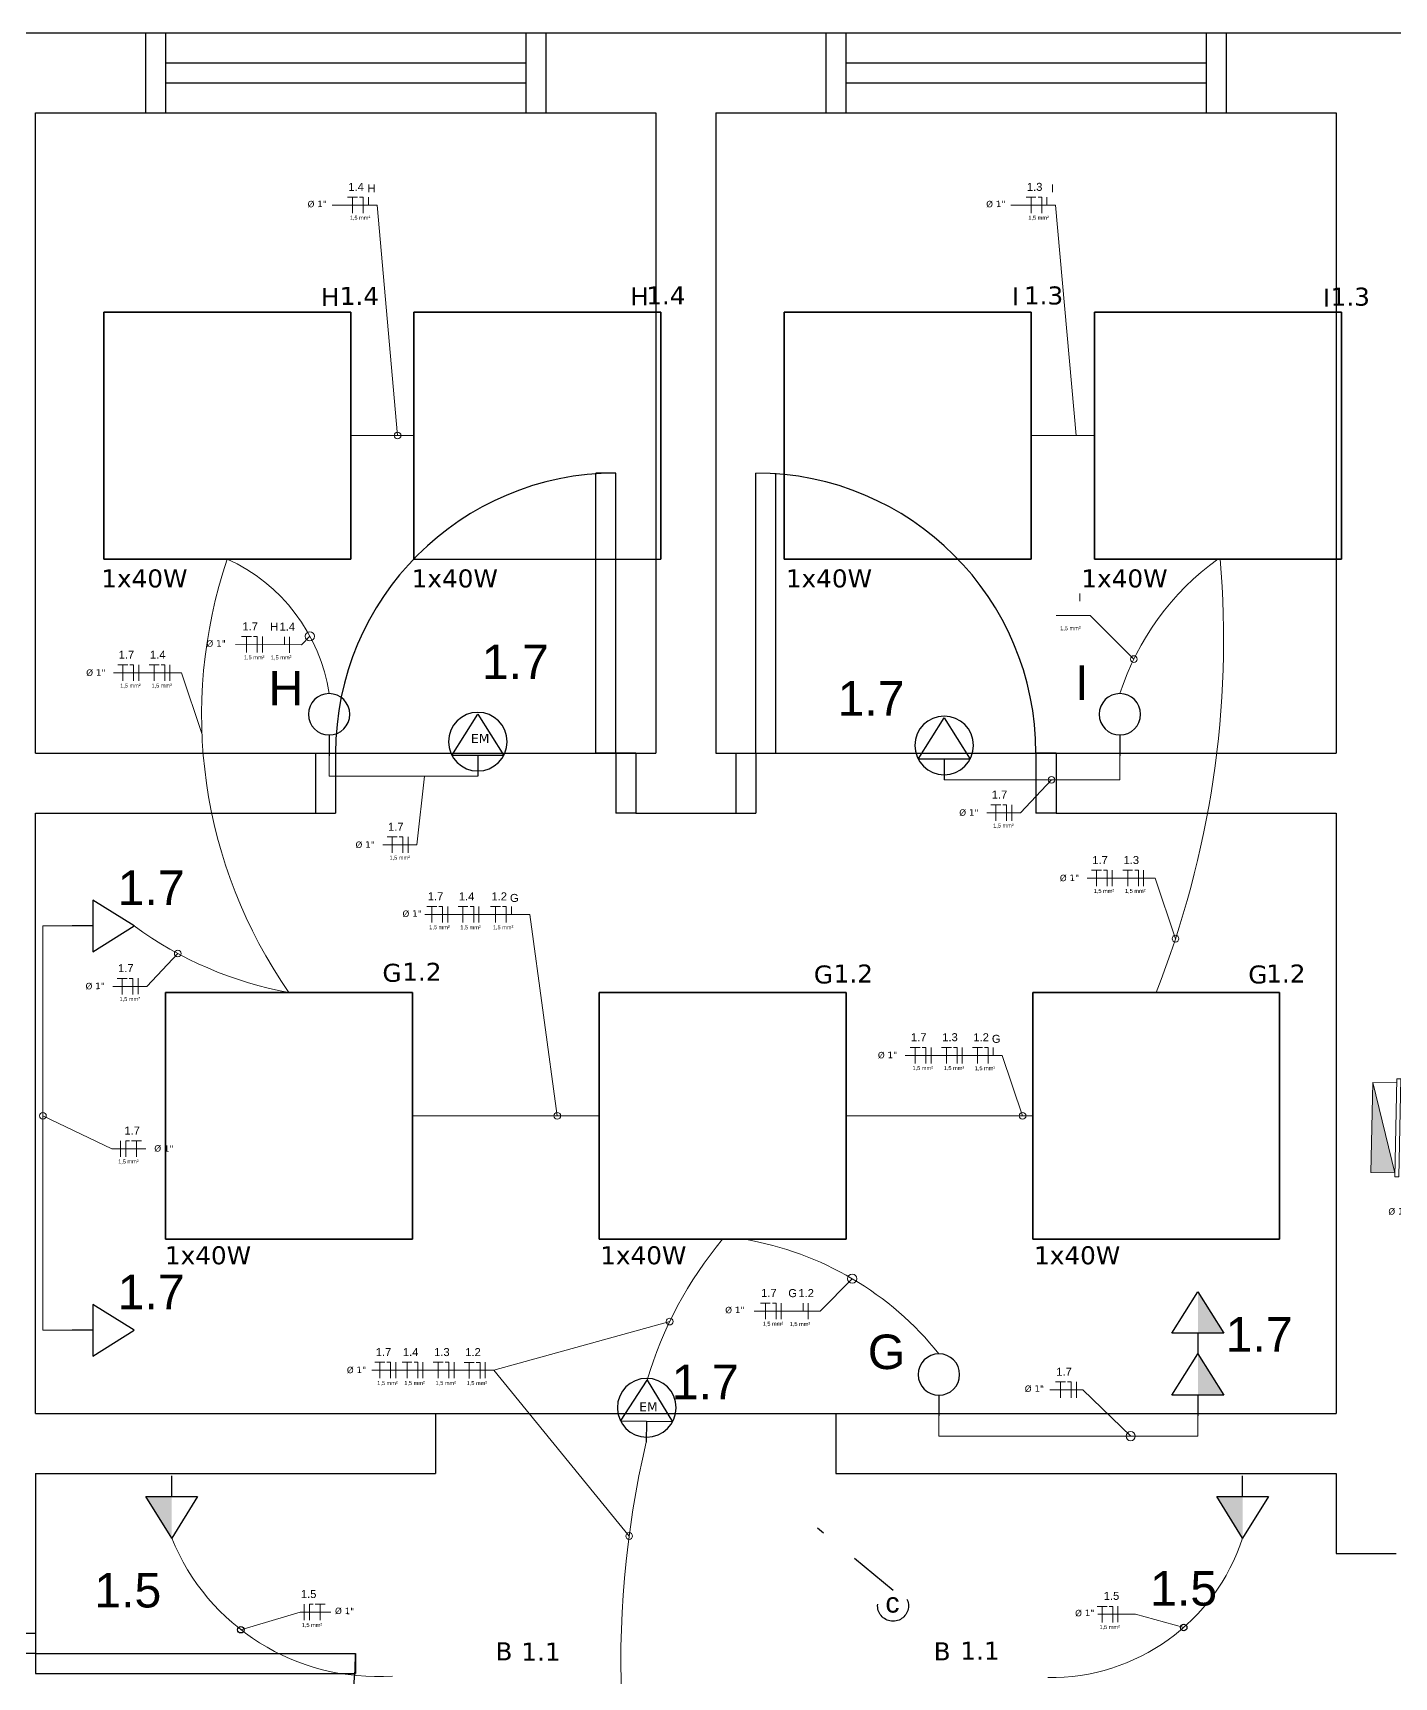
# Model space of a CAD drawing. Header units: metres. Extents: x 3257.7 to 3310.8, y 1679.5 to 1717.1.
# Drawn here: x 3272.143 to 3275.544, y 1697.03 to 1701.139 of the extents above; entities that cross this region are included whole.
import ezdxf
from ezdxf.enums import TextEntityAlignment as Align

# ---------------------------------------------------------------- set-up
doc = ezdxf.new("R2010")
doc.units = ezdxf.units.M
doc.linetypes.add('HIDDEN2', pattern=[0.1875, 0.125, -0.0625])
doc.layers.add('DLX_BLD1_LUM', color=7, linetype='Continuous', true_color=0x55aa00)
for name, color, linetype, lineweight in [('ELE-PEÇAS', 10, 'Continuous', 13), ('Elet TEXT TOMADAS', 7, 'Continuous', 0), ('ELETRODUTOS', 5, 'Continuous', 20), ('REDE ELETRICA', 7, 'Continuous', 9)]:
    doc.layers.add(name, color=color, linetype=linetype, lineweight=lineweight)
for name, color, linetype in [('ELETROCALHA NO FORRO', 6, 'Continuous'), ('ELETRODUTO LUMINÁRIA', 3, 'Continuous'), ('PAREDE', 4, 'Continuous'), ('PROJECAO', 1, 'HIDDEN2'), ('VISTA', 251, 'Continuous')]:
    doc.layers.add(name, color=color, linetype=linetype)
doc.styles.add('ARIAL', font='arial.ttf')
doc.styles.add('GYN_Carimbo_Página', font='arial.ttf', dxfattribs={"height": 0.6})
doc.styles.add('KDF2', font='verdana.ttf', dxfattribs={"width": 0.9})
doc.styles.get("Standard").update_dxf_attribs({"font": 'arial.ttf'})
doc.styles.add('TableTextStyle', font='')
doc.styles.get('TableTextStyle').set_extended_font_data('VERDANA.TTF')

# ---------------------------------------------------------------- blocks, each defined once
blk = doc.blocks.new('*U12')
blk.add_line((0, 0.12), (0, 0))
blk.add_circle((0, 0.24), 0.12)
at = {"layer": 'REDE ELETRICA', "style": 'GYN_Carimbo_Página'}
blk.add_attdef('COMANDO', text='', height=0.2, dxfattribs=at).set_placement((0, 0.5421), align=Align.MIDDLE_CENTER)
blk = doc.blocks.new('*U15')
for points in [[(0, 0.36), (-0.075, 0.24), (0, 0.24)], [(0, 0.24), (-0.075, 0.24), (-0.15, 0.12), (0, 0.12)]]:
    blk.add_hatch(color=256).paths.add_polyline_path(points)
for p, q in [((0, 0.36), (-0.15, 0.12)), ((0.15, 0.12), (0, 0.36)), ((-0.15, 0.12), (0.15, 0.12)), ((0, 0.12), (0, 0))]:
    blk.add_line(p, q)
at = {"layer": 'REDE ELETRICA', "style": 'GYN_Carimbo_Página'}
blk.add_attdef('CIRCUITO', text='', height=0.2, dxfattribs=at).set_placement((0, 0.5421), align=Align.MIDDLE_CENTER)
blk = doc.blocks.new('*U14')
for p, q in [((0, 0.36), (-0.15, 0.12)), ((0.15, 0.12), (0, 0.36)), ((-0.15, 0.12), (0.15, 0.12)), ((0, 0.12), (0, 0))]:
    blk.add_line(p, q)
at = {"layer": 'REDE ELETRICA', "style": 'GYN_Carimbo_Página'}
blk.add_attdef('CIRCUITO', text='', height=0.2, dxfattribs=at).set_placement((0, 0.5421), align=Align.MIDDLE_CENTER)
blk = doc.blocks.new('QLT SOBRE-50')
at = {"ltscale": 0.03}
h = blk.add_hatch(color=3, dxfattribs=at)
h.set_gradient(color1=(0, 255, 0), color2=(0, 255, 0), tint=1)
h.paths.add_polyline_path([(-0.225, 0.12), (-0.225, 0), (0.225, 0)])
for p, q in [((-0.245, 0.12), (-0.245, 0.14)), ((0.245, 0.14), (-0.245, 0.14)), ((0.245, 0.12), (-0.245, 0.12)), ((-0.225, 0.12), (-0.225, 0)), ((0.225, 0), (-0.225, 0.12)), ((0.225, 0), (0.225, 0.12)), ((0.245, 0.12), (0.245, 0.14)), ((-0.225, 0), (0.225, 0))]:
    blk.add_line(p, q)
blk = doc.blocks.new('*U36')
for p, q in [((0, 0.36), (-0.15, 0.12)), ((0.15, 0.12), (0, 0.36)), ((-0.15, 0.12), (0.15, 0.12)), ((0, 0.12), (0, 0))]:
    blk.add_line(p, q)
blk.add_circle((0, 0.2), 0.17)
at = {"layer": 'REDE ELETRICA', "style": 'GYN_Carimbo_Página'}
blk.add_attdef('CIRCUITO', text='', height=0.2, dxfattribs=at).set_placement((0, 0.5421), align=Align.MIDDLE_CENTER)

msp = doc.modelspace()

# ---------------------------------------------------------------- hatches: boundary and pattern name
at = {"layer": 'ELETROCALHA NO FORRO'}
h = msp.add_hatch(dxfattribs=at)
h.set_pattern_fill('ANSI32', color=256, scale=0.01)
h.paths.add_polyline_path([(3272.9616, 1696.3353), (3272.4185, 1696.3353, -0.027694), (3272.3336, 1696.3101, 0.051154), (3272.2886, 1696.1353), (3272.9616, 1696.1353)])
h.paths.add_polyline_path([(3272.3336, 1696.3101, -0.058231), (3272.1491, 1696.2886), (3272.1491, 1696.2386), (3272.1491, 1696.1353), (3272.2886, 1696.1353, -0.051154)])
h.paths.add_polyline_path([(3272.3336, 1696.3101, -0.007623), (3272.3433, 1696.3353), (3271.9491, 1696.3353), (3271.9491, 1696.2886), (3272.1491, 1696.2886, 0.058231)])
h.paths.add_polyline_path([(3272.1491, 1696.2886), (3271.9491, 1696.2886), (3271.9491, 1696.2386), (3272.1491, 1696.2386)])
h.paths.add_polyline_path([(3272.1491, 1696.2386), (3271.9491, 1696.2386), (3271.9491, 1696.1353), (3272.1491, 1696.1353)])
h.paths.add_polyline_path([(3275.3991, 1696.3353), (3272.9616, 1696.3353), (3272.9616, 1696.1353), (3275.3991, 1696.1353)])
h.paths.add_polyline_path([(3276.3616, 1696.3353), (3276.0042, 1696.3353), (3275.9596, 1696.3697), (3275.9596, 1696.777, 0.170652), (3275.7596, 1696.6927), (3275.7596, 1696.3663), (3275.7231, 1696.3353), (3275.5491, 1696.3353), (3275.5491, 1696.1353), (3276.3616, 1696.1353)])
h.paths.add_polyline_path([(3275.5031, 1696.3353), (3275.3991, 1696.3353), (3275.3991, 1696.1353), (3275.5031, 1696.1353)])
h.paths.add_polyline_path([(3275.5491, 1696.3353), (3275.5031, 1696.3353), (3275.5031, 1696.1353), (3275.5491, 1696.1353)])
h.paths.add_polyline_path([(3276.7193, 1696.2973), (3276.6702, 1696.3353), (3276.3616, 1696.3353), (3276.3616, 1696.1353), (3276.6742, 1696.1353), (3276.7193, 1696.1648)])
h.paths.add_polyline_path([(3275.8991, 1698.2861), (3275.7764, 1698.2861), (3275.7596, 1698.2709), (3275.7596, 1697.6886), (3275.8491, 1697.6886), (3275.8991, 1697.6886)])
h.paths.add_polyline_path([(3275.9491, 1698.2793), (3275.9394, 1698.2861), (3275.8991, 1698.2861), (3275.8991, 1697.6886), (3275.9491, 1697.6886)])
h.paths.add_polyline_path([(3275.9596, 1698.272), (3275.9491, 1698.2793), (3275.9491, 1697.6886), (3275.8991, 1697.6886), (3275.8991, 1697.5386), (3275.8491, 1697.5386), (3275.7596, 1697.5386), (3275.7596, 1696.6927, -0.170652), (3275.9596, 1696.777)])
h.paths.add_polyline_path([(3275.8991, 1697.6886), (3275.8491, 1697.6886), (3275.8491, 1697.5386), (3275.8991, 1697.5386)], flags=17)
h.paths.add_polyline_path([(3275.8491, 1697.6886), (3275.7596, 1697.6886), (3275.7596, 1697.5386), (3275.8491, 1697.5386)], flags=17)
h.paths.add_polyline_path([(3269.2491, 1697.5095), (3267.5618, 1697.5095, 0.025129), (3267.5652, 1697.3095), (3269.2491, 1697.3095)])
h.paths.add_polyline_path([(3268.9358, 1697.4869), (3269.0652, 1697.4869), (3269.0005, 1697.3834)], flags=16)
h.paths.add_polyline_path([(3269.4491, 1697.5095), (3269.2491, 1697.5095), (3269.2491, 1697.3095), (3269.4379, 1697.3095), (3269.4491, 1697.2994)])
h.paths.add_polyline_path([(3267.5618, 1697.5095), (3266.3249, 1697.5095), (3266.3249, 1697.4869), (3266.3896, 1697.4869), (3266.3249, 1697.3834, 0.039705), (3266.3556, 1697.3095), (3267.5652, 1697.3095, -0.025129)])
h.paths.add_polyline_path([(3266.3249, 1697.3834), (3266.2603, 1697.4869), (3266.3249, 1697.4869), (3266.3249, 1697.5095), (3265.9991, 1697.5095), (3265.9991, 1697.3386), (3265.8491, 1697.3386), (3265.8491, 1697.5095), (3265.3017, 1697.5095), (3265.2791, 1697.478), (3265.2791, 1697.3379), (3265.3122, 1697.3095), (3266.3556, 1697.3095, -0.039705)])
h.paths.add_polyline_path([(3265.9991, 1697.5095), (3265.8491, 1697.5095), (3265.8491, 1697.3386), (3265.9991, 1697.3386)], flags=17)
h.paths.add_polyline_path([(3276.4581, 1698.1019), (3276.6799, 1698.1019), (3276.6799, 1698.1694), (3276.4581, 1698.1694)], flags=9)

# ---------------------------------------------------------------- linework, layer by layer
for centre in [(3272.6625, 1697.148), (3275.0181, 1697.1536)]:
    msp.add_circle(centre, 0.00812)
at = {"layer": 'DLX_BLD1_LUM'}
for points in [[(3272.32, 1700.4408, 0), (3272.32, 1699.8238, 0)], [(3272.32, 1699.8238, 0), (3272.32, 1700.4408, 0)], [(3272.32, 1700.4408, 0), (3272.32, 1700.4408, 0)], [(3272.937, 1700.4408, 0), (3272.32, 1700.4408, 0)], [(3272.32, 1700.4408, 0), (3272.32, 1700.4408, 0)], [(3272.32, 1700.4408, 0), (3272.937, 1700.4408, 0)], [(3272.32, 1699.8238, 0), (3272.32, 1700.4408, 0)], [(3272.32, 1700.4408, 0), (3272.937, 1700.4408, 0)], [(3272.32, 1700.4408, 0), (3272.32, 1699.8238, 0)], [(3272.937, 1700.4408, 0), (3272.32, 1700.4408, 0)], [(3272.937, 1699.8238, 0), (3272.937, 1700.4408, 0)], [(3272.937, 1700.4408, 0), (3272.937, 1700.4408, 0)], [(3272.937, 1700.4408, 0), (3272.937, 1699.8238, 0)], [(3272.937, 1700.4408, 0), (3272.937, 1700.4408, 0)], [(3272.937, 1700.4408, 0), (3272.937, 1699.8238, 0)], [(3272.937, 1699.8238, 0), (3272.937, 1700.4408, 0)], [(3273.095, 1700.4408, 0), (3273.095, 1699.8238, 0)], [(3273.095, 1699.8238, 0), (3273.095, 1700.4408, 0)], [(3273.095, 1700.4408, 0), (3273.095, 1700.4408, 0)], [(3273.712, 1700.4408, 0), (3273.095, 1700.4408, 0)], [(3273.095, 1700.4408, 0), (3273.095, 1700.4408, 0)], [(3273.095, 1700.4408, 0), (3273.712, 1700.4408, 0)], [(3273.095, 1699.8238, 0), (3273.095, 1700.4408, 0)], [(3273.095, 1700.4408, 0), (3273.712, 1700.4408, 0)], [(3273.095, 1700.4408, 0), (3273.095, 1699.8238, 0)], [(3273.712, 1700.4408, 0), (3273.095, 1700.4408, 0)], [(3273.712, 1699.8238, 0), (3273.712, 1700.4408, 0)], [(3273.712, 1700.4408, 0), (3273.712, 1700.4408, 0)], [(3273.712, 1700.4408, 0), (3273.712, 1699.8238, 0)], [(3273.712, 1700.4408, 0), (3273.712, 1700.4408, 0)], [(3273.712, 1700.4408, 0), (3273.712, 1699.8238, 0)], [(3273.712, 1699.8238, 0), (3273.712, 1700.4408, 0)], [(3274.02, 1700.4408, 0), (3274.02, 1699.8238, 0)], [(3274.02, 1699.8238, 0), (3274.02, 1700.4408, 0)], [(3274.02, 1700.4408, 0), (3274.02, 1700.4408, 0)], [(3274.637, 1700.4408, 0), (3274.02, 1700.4408, 0)], [(3274.02, 1700.4408, 0), (3274.02, 1700.4408, 0)], [(3274.02, 1700.4408, 0), (3274.637, 1700.4408, 0)], [(3274.02, 1699.8238, 0), (3274.02, 1700.4408, 0)], [(3274.02, 1700.4408, 0), (3274.637, 1700.4408, 0)], [(3274.02, 1700.4408, 0), (3274.02, 1699.8238, 0)], [(3274.637, 1700.4408, 0), (3274.02, 1700.4408, 0)], [(3274.637, 1699.8238, 0), (3274.637, 1700.4408, 0)], [(3274.637, 1700.4408, 0), (3274.637, 1700.4408, 0)], [(3274.637, 1700.4408, 0), (3274.637, 1699.8238, 0)], [(3274.637, 1700.4408, 0), (3274.637, 1700.4408, 0)], [(3274.637, 1700.4408, 0), (3274.637, 1699.8238, 0)], [(3274.637, 1699.8238, 0), (3274.637, 1700.4408, 0)], [(3274.795, 1700.4408, 0), (3274.795, 1699.8238, 0)], [(3274.795, 1699.8238, 0), (3274.795, 1700.4408, 0)], [(3274.795, 1700.4408, 0), (3274.795, 1700.4408, 0)], [(3275.412, 1700.4408, 0), (3274.795, 1700.4408, 0)], [(3274.795, 1700.4408, 0), (3274.795, 1700.4408, 0)], [(3274.795, 1700.4408, 0), (3275.412, 1700.4408, 0)], [(3274.795, 1699.8238, 0), (3274.795, 1700.4408, 0)], [(3274.795, 1700.4408, 0), (3275.412, 1700.4408, 0)], [(3274.795, 1700.4408, 0), (3274.795, 1699.8238, 0)], [(3275.412, 1700.4408, 0), (3274.795, 1700.4408, 0)], [(3275.412, 1699.8238, 0), (3275.412, 1700.4408, 0)], [(3275.412, 1700.4408, 0), (3275.412, 1700.4408, 0)], [(3275.412, 1700.4408, 0), (3275.412, 1699.8238, 0)], [(3275.412, 1700.4408, 0), (3275.412, 1700.4408, 0)], [(3275.412, 1700.4408, 0), (3275.412, 1699.8238, 0)], [(3275.412, 1699.8238, 0), (3275.412, 1700.4408, 0)], [(3272.32, 1699.8238, 0), (3272.32, 1699.8238, 0)], [(3272.32, 1699.8238, 0), (3272.937, 1699.8238, 0)], [(3272.937, 1699.8238, 0), (3272.32, 1699.8238, 0)], [(3272.32, 1699.8238, 0), (3272.32, 1699.8238, 0)], [(3272.937, 1699.8238, 0), (3272.32, 1699.8238, 0)], [(3272.32, 1699.8238, 0), (3272.937, 1699.8238, 0)], [(3273.095, 1699.8238, 0), (3273.712, 1699.8238, 0)], [(3274.02, 1699.8238, 0), (3274.637, 1699.8238, 0)], [(3274.637, 1699.8238, 0), (3274.02, 1699.8238, 0)], [(3274.637, 1699.8238, 0), (3274.02, 1699.8238, 0)], [(3274.02, 1699.8238, 0), (3274.637, 1699.8238, 0)], [(3274.795, 1699.8238, 0), (3274.795, 1699.8238, 0)], [(3274.795, 1699.8238, 0), (3275.412, 1699.8238, 0)], [(3275.412, 1699.8238, 0), (3274.795, 1699.8238, 0)], [(3274.795, 1699.8238, 0), (3274.795, 1699.8238, 0)], [(3275.412, 1699.8238, 0), (3274.795, 1699.8238, 0)], [(3274.795, 1699.8238, 0), (3275.412, 1699.8238, 0)], [(3272.4742, 1698.7408, 0), (3272.4742, 1698.1238, 0)], [(3272.4742, 1698.1238, 0), (3272.4742, 1698.7408, 0)], [(3272.4742, 1698.7408, 0), (3272.4742, 1698.7408, 0)], [(3273.0912, 1698.7408, 0), (3272.4742, 1698.7408, 0)], [(3272.4742, 1698.7408, 0), (3272.4742, 1698.7408, 0)], [(3272.4742, 1698.7408, 0), (3273.0912, 1698.7408, 0)], [(3272.4742, 1698.1238, 0), (3272.4742, 1698.7408, 0)], [(3272.4742, 1698.7408, 0), (3273.0912, 1698.7408, 0)], [(3272.4742, 1698.7408, 0), (3272.4742, 1698.1238, 0)], [(3273.0912, 1698.7408, 0), (3272.4742, 1698.7408, 0)], [(3273.0912, 1698.1238, 0), (3273.0912, 1698.7408, 0)], [(3273.0912, 1698.7408, 0), (3273.0912, 1698.7408, 0)], [(3273.0912, 1698.7408, 0), (3273.0912, 1698.1238, 0)], [(3273.0912, 1698.7408, 0), (3273.0912, 1698.7408, 0)], [(3273.0912, 1698.7408, 0), (3273.0912, 1698.1238, 0)], [(3273.0912, 1698.1238, 0), (3273.0912, 1698.7408, 0)], [(3273.5575, 1698.7408, 0), (3273.5575, 1698.1238, 0)], [(3273.5575, 1698.1238, 0), (3273.5575, 1698.7408, 0)], [(3273.5575, 1698.7408, 0), (3273.5575, 1698.7408, 0)], [(3274.1745, 1698.7408, 0), (3273.5575, 1698.7408, 0)], [(3273.5575, 1698.7408, 0), (3273.5575, 1698.7408, 0)], [(3273.5575, 1698.7408, 0), (3274.1745, 1698.7408, 0)], [(3273.5575, 1698.1238, 0), (3273.5575, 1698.7408, 0)], [(3273.5575, 1698.7408, 0), (3274.1745, 1698.7408, 0)], [(3273.5575, 1698.7408, 0), (3273.5575, 1698.1238, 0)], [(3274.1745, 1698.7408, 0), (3273.5575, 1698.7408, 0)], [(3274.1745, 1698.1238, 0), (3274.1745, 1698.7408, 0)], [(3274.1745, 1698.7408, 0), (3274.1745, 1698.7408, 0)], [(3274.1745, 1698.7408, 0), (3274.1745, 1698.1238, 0)], [(3274.1745, 1698.7408, 0), (3274.1745, 1698.7408, 0)], [(3274.1745, 1698.7408, 0), (3274.1745, 1698.1238, 0)], [(3274.1745, 1698.1238, 0), (3274.1745, 1698.7408, 0)], [(3274.6409, 1698.7408, 0), (3274.6409, 1698.1238, 0)], [(3274.6409, 1698.1238, 0), (3274.6409, 1698.7408, 0)], [(3274.6409, 1698.7408, 0), (3274.6409, 1698.7408, 0)], [(3275.2579, 1698.7408, 0), (3274.6409, 1698.7408, 0)], [(3274.6409, 1698.7408, 0), (3274.6409, 1698.7408, 0)], [(3274.6409, 1698.7408, 0), (3275.2579, 1698.7408, 0)], [(3274.6409, 1698.1238, 0), (3274.6409, 1698.7408, 0)], [(3274.6409, 1698.7408, 0), (3275.2579, 1698.7408, 0)], [(3274.6409, 1698.7408, 0), (3274.6409, 1698.1238, 0)], [(3275.2579, 1698.7408, 0), (3274.6409, 1698.7408, 0)], [(3275.2579, 1698.1238, 0), (3275.2579, 1698.7408, 0)], [(3275.2579, 1698.7408, 0), (3275.2579, 1698.7408, 0)], [(3275.2579, 1698.7408, 0), (3275.2579, 1698.1238, 0)], [(3275.2579, 1698.7408, 0), (3275.2579, 1698.7408, 0)], [(3275.2579, 1698.7408, 0), (3275.2579, 1698.1238, 0)], [(3275.2579, 1698.1238, 0), (3275.2579, 1698.7408, 0)], [(3272.4742, 1698.1238, 0), (3272.4742, 1698.1238, 0)], [(3272.4742, 1698.1238, 0), (3273.0912, 1698.1238, 0)], [(3273.0912, 1698.1238, 0), (3272.4742, 1698.1238, 0)], [(3272.4742, 1698.1238, 0), (3272.4742, 1698.1238, 0)], [(3273.0912, 1698.1238, 0), (3272.4742, 1698.1238, 0)], [(3272.4742, 1698.1238, 0), (3273.0912, 1698.1238, 0)], [(3273.0912, 1698.1238, 0), (3273.0912, 1698.1238, 0)], [(3273.0912, 1698.1238, 0), (3273.0912, 1698.1238, 0)], [(3273.5575, 1698.1238, 0), (3273.5575, 1698.1238, 0)], [(3273.5575, 1698.1238, 0), (3274.1745, 1698.1238, 0)], [(3274.1745, 1698.1238, 0), (3273.5575, 1698.1238, 0)], [(3273.5575, 1698.1238, 0), (3273.5575, 1698.1238, 0)], [(3274.1745, 1698.1238, 0), (3273.5575, 1698.1238, 0)], [(3273.5575, 1698.1238, 0), (3274.1745, 1698.1238, 0)], [(3274.1745, 1698.1238, 0), (3274.1745, 1698.1238, 0)], [(3274.1745, 1698.1238, 0), (3274.1745, 1698.1238, 0)], [(3274.6409, 1698.1238, 0), (3274.6409, 1698.1238, 0)], [(3274.6409, 1698.1238, 0), (3275.2579, 1698.1238, 0)], [(3275.2579, 1698.1238, 0), (3274.6409, 1698.1238, 0)], [(3274.6409, 1698.1238, 0), (3274.6409, 1698.1238, 0)], [(3275.2579, 1698.1238, 0), (3274.6409, 1698.1238, 0)], [(3274.6409, 1698.1238, 0), (3275.2579, 1698.1238, 0)], [(3275.2579, 1698.1238, 0), (3275.2579, 1698.1238, 0)], [(3275.2579, 1698.1238, 0), (3275.2579, 1698.1238, 0)], [(3272.6531, 1697.0346, 0), (3272.6531, 1697.0346, 0)], [(3272.6531, 1697.0346, 0), (3272.6531, 1697.0346, 0)]]:
    msp.add_polyline3d(points, dxfattribs=at)
at = {"layer": 'Elet TEXT TOMADAS', "color": 7, "ltscale": 0.02}
for p, q in [((3272.9289, 1700.7283), (3272.9413, 1700.7283)), ((3272.9537, 1700.7283), (3272.9413, 1700.7283)), ((3272.9413, 1700.6883), (3272.9413, 1700.7283)), ((3272.9681, 1700.6883), (3272.9681, 1700.7283)), ((3272.981, 1700.7084), (3272.981, 1700.7284)), ((3274.6243, 1700.7283), (3274.6367, 1700.7283)), ((3274.6491, 1700.7283), (3274.6367, 1700.7283)), ((3274.6367, 1700.6883), (3274.6367, 1700.7283)), ((3274.6635, 1700.6883), (3274.6635, 1700.7283)), ((3274.6764, 1700.7084), (3274.6764, 1700.7284)), ((3272.6643, 1699.6299), (3272.6767, 1699.6299)), ((3272.6892, 1699.6299), (3272.6767, 1699.6299)), ((3272.6767, 1699.5899), (3272.6767, 1699.6299)), ((3272.7035, 1699.5899), (3272.7035, 1699.6299)), ((3272.7164, 1699.59), (3272.7164, 1699.63)), ((3272.7711, 1699.6095), (3272.7711, 1699.6295)), ((3272.784, 1699.5896), (3272.784, 1699.6296)), ((3272.3552, 1699.5591), (3272.3676, 1699.5591)), ((3272.3801, 1699.5591), (3272.3676, 1699.5591)), ((3272.3676, 1699.5191), (3272.3676, 1699.5591)), ((3272.3944, 1699.5191), (3272.3944, 1699.5591)), ((3272.4073, 1699.5192), (3272.4073, 1699.5592)), ((3272.4333, 1699.5591), (3272.4457, 1699.5591)), ((3272.4582, 1699.5591), (3272.4457, 1699.5591)), ((3272.4457, 1699.5191), (3272.4457, 1699.5591)), ((3272.4725, 1699.5191), (3272.4725, 1699.5591)), ((3272.4854, 1699.5192), (3272.4854, 1699.5592)), ((3274.5365, 1699.2094), (3274.5489, 1699.2094)), ((3274.5613, 1699.2094), (3274.5489, 1699.2094)), ((3274.5489, 1699.1694), (3274.5489, 1699.2094)), ((3274.5757, 1699.1694), (3274.5757, 1699.2094)), ((3274.5886, 1699.1695), (3274.5886, 1699.2095)), ((3273.028, 1699.1291), (3273.0405, 1699.1291)), ((3273.0529, 1699.1291), (3273.0405, 1699.1291)), ((3273.0405, 1699.0891), (3273.0405, 1699.1291)), ((3273.0672, 1699.0891), (3273.0672, 1699.1291)), ((3273.0802, 1699.0893), (3273.0802, 1699.1293)), ((3274.7877, 1699.046), (3274.8001, 1699.046)), ((3274.8125, 1699.046), (3274.8001, 1699.046)), ((3274.8001, 1699.006), (3274.8001, 1699.046)), ((3274.8269, 1699.006), (3274.8269, 1699.046)), ((3274.8398, 1699.0061), (3274.8398, 1699.0461)), ((3274.8657, 1699.046), (3274.8782, 1699.046)), ((3274.8906, 1699.046), (3274.8782, 1699.046)), ((3274.8782, 1699.006), (3274.8782, 1699.046)), ((3274.905, 1699.006), (3274.905, 1699.046)), ((3274.9179, 1699.0061), (3274.9179, 1699.0461)), ((3273.1274, 1698.9554), (3273.1399, 1698.9554)), ((3273.1523, 1698.9554), (3273.1399, 1698.9554)), ((3273.1399, 1698.9154), (3273.1399, 1698.9554)), ((3273.1666, 1698.9154), (3273.1666, 1698.9554)), ((3273.1796, 1698.9155), (3273.1796, 1698.9555)), ((3273.205, 1698.9552), (3273.2174, 1698.9552)), ((3273.2298, 1698.9552), (3273.2174, 1698.9552)), ((3273.2174, 1698.9152), (3273.2174, 1698.9552)), ((3273.2442, 1698.9152), (3273.2442, 1698.9552)), ((3273.2571, 1698.9153), (3273.2571, 1698.9553)), ((3273.2863, 1698.9552), (3273.2988, 1698.9552)), ((3273.3112, 1698.9552), (3273.2988, 1698.9552)), ((3273.2988, 1698.9152), (3273.2988, 1698.9552)), ((3273.3255, 1698.9152), (3273.3255, 1698.9552)), ((3273.3385, 1698.9353), (3273.3385, 1698.9553)), ((3272.3535, 1698.7758), (3272.366, 1698.7758)), ((3272.3784, 1698.7758), (3272.366, 1698.7758)), ((3272.366, 1698.7358), (3272.366, 1698.7758)), ((3272.3927, 1698.7358), (3272.3927, 1698.7758)), ((3272.4057, 1698.7359), (3272.4057, 1698.7759)), ((3274.3347, 1698.6033), (3274.3471, 1698.6033)), ((3274.3596, 1698.6033), (3274.3471, 1698.6033)), ((3274.3471, 1698.5633), (3274.3471, 1698.6033)), ((3274.3739, 1698.5633), (3274.3739, 1698.6033)), ((3274.3869, 1698.5634), (3274.3869, 1698.6034)), ((3274.4128, 1698.6033), (3274.4252, 1698.6033)), ((3274.4377, 1698.6033), (3274.4252, 1698.6033)), ((3274.4252, 1698.5633), (3274.4252, 1698.6033)), ((3274.452, 1698.5633), (3274.452, 1698.6033)), ((3274.4649, 1698.5634), (3274.4649, 1698.6034)), ((3274.4903, 1698.6031), (3274.5028, 1698.6031)), ((3274.5152, 1698.6031), (3274.5028, 1698.6031)), ((3274.5028, 1698.5631), (3274.5028, 1698.6031)), ((3274.5295, 1698.5631), (3274.5295, 1698.6031)), ((3274.5425, 1698.5832), (3274.5425, 1698.6032)), ((3272.362, 1698.33), (3272.362, 1698.37)), ((3272.3749, 1698.3299), (3272.3749, 1698.3699)), ((3272.3892, 1698.3699), (3272.4017, 1698.3699)), ((3272.4141, 1698.3699), (3272.4017, 1698.3699)), ((3272.4017, 1698.3299), (3272.4017, 1698.3699)), ((3273.9604, 1697.9642), (3273.9729, 1697.9642)), ((3273.9853, 1697.9642), (3273.9729, 1697.9642)), ((3273.9729, 1697.9242), (3273.9729, 1697.9642)), ((3273.9996, 1697.9242), (3273.9996, 1697.9642)), ((3274.0126, 1697.9243), (3274.0126, 1697.9643)), ((3274.0672, 1697.9438), (3274.0672, 1697.9638)), ((3274.0801, 1697.9239), (3274.0801, 1697.9639)), ((3272.9975, 1697.8163), (3273.0099, 1697.8163)), ((3273.0223, 1697.8163), (3273.0099, 1697.8163)), ((3273.0099, 1697.7763), (3273.0099, 1697.8163)), ((3273.0367, 1697.7763), (3273.0367, 1697.8163)), ((3273.0496, 1697.7764), (3273.0496, 1697.8164)), ((3273.0652, 1697.8164), (3273.0776, 1697.8164)), ((3273.09, 1697.8164), (3273.0776, 1697.8164)), ((3273.0776, 1697.7764), (3273.0776, 1697.8164)), ((3273.1044, 1697.7764), (3273.1044, 1697.8164)), ((3273.1173, 1697.7765), (3273.1173, 1697.8165)), ((3273.1433, 1697.8164), (3273.1557, 1697.8164)), ((3273.1681, 1697.8164), (3273.1557, 1697.8164)), ((3273.1557, 1697.7764), (3273.1557, 1697.8164)), ((3273.1825, 1697.7764), (3273.1825, 1697.8164)), ((3273.1954, 1697.7765), (3273.1954, 1697.8165)), ((3273.2208, 1697.8162), (3273.2332, 1697.8162)), ((3273.2457, 1697.8162), (3273.2332, 1697.8162)), ((3273.2332, 1697.7762), (3273.2332, 1697.8162)), ((3273.26, 1697.7762), (3273.26, 1697.8162)), ((3273.2729, 1697.7763), (3273.2729, 1697.8163)), ((3274.6978, 1697.7672), (3274.7102, 1697.7672)), ((3274.7226, 1697.7672), (3274.7102, 1697.7672)), ((3274.7102, 1697.7272), (3274.7102, 1697.7672)), ((3274.737, 1697.7272), (3274.737, 1697.7672)), ((3274.7499, 1697.7273), (3274.7499, 1697.7673)), ((3272.8208, 1697.1717), (3272.8208, 1697.2117)), ((3272.8337, 1697.1716), (3272.8337, 1697.2116)), ((3272.848, 1697.2116), (3272.8605, 1697.2116)), ((3272.8729, 1697.2116), (3272.8605, 1697.2116)), ((3272.8605, 1697.1716), (3272.8605, 1697.2116)), ((3274.8018, 1697.2064), (3274.8142, 1697.2064)), ((3274.8267, 1697.2064), (3274.8142, 1697.2064)), ((3274.8142, 1697.1664), (3274.8142, 1697.2064)), ((3274.841, 1697.1664), (3274.841, 1697.2064)), ((3274.8539, 1697.1669), (3274.8539, 1697.2066))]:
    msp.add_line(p, q, dxfattribs=at)
at = {"layer": 'Elet TEXT TOMADAS'}
for p, q in [((3272.9681, 1700.7283), (3272.9589, 1700.7283)), ((3274.6635, 1700.7283), (3274.6543, 1700.7283)), ((3273.0028, 1700.7084), (3272.891, 1700.7084)), ((3273.0028, 1700.7084), (3273.0541, 1700.1323)), ((3274.6982, 1700.7084), (3274.5864, 1700.7084)), ((3274.6982, 1700.7084), (3274.7495, 1700.1323)), ((3274.7844, 1699.6824), (3274.6997, 1699.6824)), ((3274.7844, 1699.6824), (3274.8936, 1699.5738)), ((3272.8141, 1699.6095), (3272.649, 1699.6101)), ((3272.7035, 1699.6299), (3272.6943, 1699.6299)), ((3272.8141, 1699.6095), (3272.8349, 1699.6307)), ((3272.514, 1699.539), (3272.3446, 1699.539)), ((3272.3944, 1699.5591), (3272.3852, 1699.5591)), ((3272.4725, 1699.5591), (3272.4633, 1699.5591)), ((3272.514, 1699.539), (3272.5653, 1699.3881)), ((3273.1021, 1699.1091), (3273.1217, 1699.2811)), ((3274.6106, 1699.1893), (3274.6877, 1699.2718)), ((3274.5757, 1699.2094), (3274.5665, 1699.2094)), ((3274.6106, 1699.1893), (3274.5259, 1699.1893)), ((3273.1021, 1699.1091), (3273.0174, 1699.1091)), ((3273.0672, 1699.1291), (3273.058, 1699.1291)), ((3274.9465, 1699.0259), (3274.7771, 1699.0259)), ((3274.8269, 1699.046), (3274.8177, 1699.046)), ((3274.905, 1699.046), (3274.8958, 1699.046)), ((3274.9465, 1699.0259), (3274.9978, 1698.875)), ((3273.1666, 1698.9554), (3273.1574, 1698.9554)), ((3273.2442, 1698.9552), (3273.235, 1698.9552)), ((3273.3255, 1698.9552), (3273.3163, 1698.9552)), ((3273.3842, 1698.9353), (3273.1218, 1698.9353)), ((3273.3842, 1698.9353), (3273.4531, 1698.4323)), ((3272.4276, 1698.7557), (3272.5047, 1698.8381)), ((3272.4276, 1698.7557), (3272.3429, 1698.7557)), ((3272.3927, 1698.7758), (3272.3835, 1698.7758)), ((3274.5643, 1698.5832), (3274.3224, 1698.5832)), ((3274.3739, 1698.6033), (3274.3647, 1698.6033)), ((3274.452, 1698.6033), (3274.4428, 1698.6033)), ((3274.5295, 1698.6031), (3274.5203, 1698.6031)), ((3274.5643, 1698.5832), (3274.6156, 1698.4323)), ((3272.34, 1698.3498), (3272.1679, 1698.4323)), ((3272.3749, 1698.3699), (3272.3841, 1698.3699)), ((3272.34, 1698.3498), (3272.4247, 1698.3498)), ((3274.1102, 1697.9438), (3274.19, 1698.0253)), ((3273.9996, 1697.9642), (3273.9904, 1697.9642)), ((3273.2947, 1697.7963), (3273.7339, 1697.918)), ((3274.1102, 1697.9438), (3273.9451, 1697.9444)), ((3273.2947, 1697.7963), (3272.9895, 1697.7963)), ((3273.0367, 1697.8163), (3273.0275, 1697.8163)), ((3273.1044, 1697.8164), (3273.0952, 1697.8164)), ((3273.1825, 1697.8164), (3273.1733, 1697.8164)), ((3273.26, 1697.8162), (3273.2508, 1697.8162)), ((3273.2947, 1697.7963), (3273.6326, 1697.3822)), ((3274.737, 1697.7672), (3274.7278, 1697.7672)), ((3274.7664, 1697.7473), (3274.6838, 1697.7476)), ((3274.7664, 1697.7473), (3274.8857, 1697.6317)), ((3272.8337, 1697.2116), (3272.8429, 1697.2116)), ((3274.841, 1697.2064), (3274.8318, 1697.2064))]:
    msp.add_line(p, q, dxfattribs=at)
at = {"layer": 'Elet TEXT TOMADAS', "color": 7}
for p, q in [((3272.6625, 1697.148), (3272.8108, 1697.192)), ((3272.8875, 1697.192), (3272.8108, 1697.192)), ((3272.8779, 1697.192), (3272.8108, 1697.192)), ((3274.8032, 1697.1868), (3274.8975, 1697.1868)), ((3275.0181, 1697.1536), (3274.8975, 1697.1868))]:
    msp.add_line(p, q, dxfattribs=at)
at = {"layer": 'Elet TEXT TOMADAS'}
for centre, radius in [((3273.0541, 1700.1323), 0.00839), ((3272.8349, 1699.6307), 0.0115), ((3274.8936, 1699.5738), 0.00839), ((3274.6877, 1699.2718), 0.00839), ((3274.9978, 1698.875), 0.00839), ((3272.5047, 1698.8381), 0.00839), ((3272.1679, 1698.4323), 0.00839), ((3273.4531, 1698.4323), 0.00839), ((3274.6156, 1698.4323), 0.00839), ((3274.19, 1698.0253), 0.0115), ((3273.7339, 1697.918), 0.00839), ((3274.8857, 1697.6317), 0.0115), ((3273.6326, 1697.3822), 0.00839)]:
    msp.add_circle(centre, radius, dxfattribs=at)
at = {"layer": 'ELETRODUTOS'}
for p, q in [((3272.937, 1700.1323), (3273.095, 1700.1323)), ((3274.795, 1700.1323), (3274.637, 1700.1323)), ((3272.883, 1699.2811), (3272.883, 1699.3323)), ((3274.8587, 1699.3323), (3274.8587, 1699.2718)), ((3273.2546, 1699.2811), (3272.883, 1699.2811)), ((3274.8587, 1699.2718), (3274.4196, 1699.2718)), ((3272.241, 1698.9067), (3272.1679, 1698.9067)), ((3272.1679, 1698.9067), (3272.1679, 1697.8964)), ((3273.0912, 1698.4323), (3273.5575, 1698.4323)), ((3274.1745, 1698.4323), (3274.6409, 1698.4323)), ((3272.1679, 1697.8964), (3272.241, 1697.8964)), ((3274.4066, 1697.6823), (3274.4066, 1697.6317)), ((3275.0535, 1697.6317), (3275.0535, 1697.6823)), ((3274.4066, 1697.6317), (3275.0535, 1697.6317))]:
    msp.add_line(p, q, dxfattribs=at)
for centre, radius, start, end in [((3273.777, 1699.4348), 1.2126, 161.2893, 214.9141), ((3272.4441, 1699.4198), 0.4441, 8.7602, 65.4652), ((3275.498, 1699.2793), 0.6723, 125.9239, 161.9691), ((3272.7086, 1699.6255), 2.4091, 338.454, 4.7211), ((3272.9493, 1699.662), 0.9362, 233.7841, 259.7465), ((3274.6268, 1697.4899), 0.9903, 140.1978, 163.4567), ((3273.7881, 1697.3432), 0.7917, 38.6251, 80.367), ((3276.0335, 1697.0668), 2.4216, 166.8763, 199.3841), ((3273.0031, 1697.5848), 0.5538, 202.0263, 273.9309), ((3274.6852, 1697.5328), 0.5046, 269.2392, 342.021)]:
    msp.add_arc(centre, radius, start, end, dxfattribs=at)
at = {"layer": 'PAREDE'}
for p, q in [((3271.4491, 1701.1386), (3272.4241, 1701.1386)), ((3272.1491, 1699.3386), (3272.1491, 1700.9386)), ((3273.6991, 1700.9386), (3273.6991, 1699.3386)), ((3273.8491, 1700.9386), (3273.8491, 1699.3386)), ((3275.3991, 1700.9386), (3275.3991, 1699.3386)), ((3272.1491, 1697.6886), (3272.1491, 1699.1886)), ((3275.3991, 1699.1886), (3275.3991, 1697.6886)), ((3275.3991, 1697.5386), (3275.3991, 1697.3386)), ((3275.3991, 1697.3386), (3275.5491, 1697.3386))]:
    msp.add_line(p, q, dxfattribs=at)
at = {"layer": 'PAREDE', "linetype": 'Continuous'}
for p, q in [((3272.4241, 1701.1386), (3272.4241, 1700.9386)), ((3273.4241, 1701.1386), (3274.1241, 1701.1386)), ((3273.4241, 1701.1386), (3273.4241, 1700.9386)), ((3274.1241, 1701.1386), (3274.1241, 1700.9386)), ((3275.1241, 1701.1386), (3278.9991, 1701.1386)), ((3275.1241, 1701.1386), (3275.1241, 1700.9386)), ((3272.1491, 1700.9386), (3272.4241, 1700.9386)), ((3273.4241, 1700.9386), (3273.6991, 1700.9386)), ((3273.8491, 1700.9386), (3274.1241, 1700.9386)), ((3275.1241, 1700.9386), (3275.3991, 1700.9386)), ((3272.1491, 1699.3386), (3272.8491, 1699.3386)), ((3272.8491, 1699.3386), (3272.8491, 1699.1886)), ((3273.6491, 1699.3386), (3273.6991, 1699.3386)), ((3273.6491, 1699.3386), (3273.6491, 1699.1886)), ((3273.8491, 1699.3386), (3273.8991, 1699.3386)), ((3273.8991, 1699.3386), (3273.8991, 1699.1886)), ((3274.6991, 1699.3386), (3275.3991, 1699.3386)), ((3274.6991, 1699.3386), (3274.6991, 1699.1886)), ((3272.1491, 1699.1886), (3272.8491, 1699.1886)), ((3273.6491, 1699.1886), (3273.8991, 1699.1886)), ((3274.6991, 1699.1886), (3275.3991, 1699.1886)), ((3272.1491, 1697.6886), (3273.1491, 1697.6886)), ((3273.1491, 1697.6886), (3273.1491, 1697.5386)), ((3274.1491, 1697.6886), (3275.3991, 1697.6886)), ((3274.1491, 1697.6886), (3274.1491, 1697.5386)), ((3272.1491, 1697.5386), (3273.1491, 1697.5386)), ((3272.1491, 1697.5386), (3272.1491, 1697.1386)), ((3274.1491, 1697.5386), (3275.3991, 1697.5386)), ((3272.1491, 1697.1386), (3271.9491, 1697.1386))]:
    msp.add_line(p, q, dxfattribs=at)
at = {"layer": 'PROJECAO'}
msp.add_line((3274.2919, 1697.2463), (3274.1034, 1697.402), dxfattribs=at)
msp.add_circle((3274.2919, 1697.2078), 0.0385, dxfattribs=at)
at = {"layer": 'VISTA', "linetype": 'Continuous'}
for p, q in [((3272.4241, 1701.1386), (3273.4241, 1701.1386)), ((3272.4741, 1701.1386), (3272.4741, 1700.9386)), ((3273.3741, 1701.1386), (3273.3741, 1700.9386)), ((3274.1241, 1701.1386), (3275.1241, 1701.1386)), ((3274.1741, 1701.1386), (3274.1741, 1700.9386)), ((3275.0741, 1701.1386), (3275.0741, 1700.9386)), ((3272.4741, 1701.0636), (3273.3741, 1701.0636)), ((3274.1741, 1701.0636), (3275.0741, 1701.0636)), ((3272.4741, 1701.0136), (3273.3741, 1701.0136)), ((3274.1741, 1701.0136), (3275.0741, 1701.0136)), ((3272.4241, 1700.9386), (3273.4241, 1700.9386)), ((3274.1241, 1700.9386), (3275.1241, 1700.9386)), ((3273.5991, 1700.0386), (3273.5491, 1700.0386)), ((3273.5491, 1699.3386), (3273.5491, 1700.0386)), ((3273.5991, 1699.3386), (3273.5991, 1700.0386)), ((3273.9491, 1699.3386), (3273.9491, 1700.0386)), ((3273.9991, 1699.3386), (3273.9991, 1700.0386)), ((3272.8491, 1699.3386), (3272.8991, 1699.3386)), ((3272.8491, 1699.3386), (3273.6491, 1699.3386)), ((3272.8991, 1699.3386), (3272.8991, 1699.1886)), ((3273.5991, 1699.3386), (3273.5491, 1699.3386)), ((3273.6491, 1699.3386), (3273.5991, 1699.3386)), ((3273.5991, 1699.3386), (3273.5991, 1699.1886)), ((3273.8991, 1699.3386), (3273.9491, 1699.3386)), ((3273.8991, 1699.3386), (3274.6991, 1699.3386)), ((3273.9491, 1699.3386), (3273.9491, 1699.1886)), ((3273.9491, 1699.3386), (3273.9991, 1699.3386)), ((3274.6991, 1699.3386), (3274.6491, 1699.3386)), ((3274.6491, 1699.3386), (3274.6491, 1699.1886)), ((3272.8491, 1699.1886), (3272.8991, 1699.1886)), ((3273.6491, 1699.1886), (3273.5991, 1699.1886)), ((3273.8991, 1699.1886), (3273.9491, 1699.1886)), ((3274.6991, 1699.1886), (3274.6491, 1699.1886)), ((3273.1491, 1697.6886), (3274.1491, 1697.6886)), ((3272.1491, 1697.1386), (3272.1491, 1697.0886)), ((3272.1491, 1697.0886), (3271.9491, 1697.0886)), ((3272.1491, 1697.0886), (3272.1491, 1697.0386)), ((3272.1491, 1697.0886), (3272.9491, 1697.0886)), ((3272.9491, 1697.0886), (3272.9491, 1697.0386)), ((3272.1491, 1697.0386), (3272.9491, 1697.0386))]:
    msp.add_line(p, q, dxfattribs=at)
for centre, radius, start, end in [((3273.5991, 1699.3386), 0.7, 90, 180), ((3273.9491, 1699.3386), 0.7, 0, 90), ((3272.1491, 1697.0886), 0.8, 270, 0)]:
    msp.add_arc(centre, radius, start, end, dxfattribs=at)

# ---------------------------------------------------------------- block references
at = {"layer": 'ELE-PEÇAS', "xscale": -0.5, "yscale": 0.5, "zscale": 0.5, "rotation": 268.709035191884}
msp.add_blockref('QLT SOBRE-50', (3275.4883, 1698.4035), dxfattribs=at)
at = {"layer": 'ELETRODUTO LUMINÁRIA'}
ref = msp.add_blockref('*U36', (3273.2546, 1699.2811), dxfattribs=dict(at, xscale=-0.4310284338323022, yscale=0.4310284338323022, zscale=0.4310284338323022))
ref.add_attrib('CIRCUITO', '1.7', dxfattribs={"layer": 'REDE ELETRICA', "height": 0.08621, "style": 'GYN_Carimbo_Página'}).set_placement((3273.3483, 1699.5667), align=Align.MIDDLE_CENTER)
ref = msp.add_blockref('*U12', (3272.883, 1699.3323), dxfattribs=dict(at, xscale=-0.4310284338323022, yscale=0.4310284338323022, zscale=0.4310284338323022))
ref.add_attrib('COMANDO', 'H', dxfattribs={"layer": 'REDE ELETRICA', "height": 0.0862, "style": 'GYN_Carimbo_Página'}).set_placement((3272.7751, 1699.5008), align=Align.MIDDLE_CENTER)
ref = msp.add_blockref('*U36', (3274.4196, 1699.2718), dxfattribs=dict(at, xscale=-0.4310284338323022, yscale=0.4310284338323022, zscale=0.4310284338323022))
ref.add_attrib('CIRCUITO', '1.7', dxfattribs={"layer": 'REDE ELETRICA', "height": 0.08621, "style": 'GYN_Carimbo_Página'}).set_placement((3274.237, 1699.4755), align=Align.MIDDLE_CENTER)
ref = msp.add_blockref('*U12', (3274.8587, 1699.3323), dxfattribs=dict(at, xscale=-0.4310284338323022, yscale=0.4310284338323022, zscale=0.4310284338323022))
ref.add_attrib('COMANDO', 'I', dxfattribs={"layer": 'REDE ELETRICA', "height": 0.0862, "style": 'GYN_Carimbo_Página'}).set_placement((3274.7637, 1699.5148), align=Align.MIDDLE_CENTER)
ref = msp.add_blockref('*U14', (3272.241, 1698.9067), dxfattribs=dict(at, xscale=0.4310284338323022, yscale=0.4310284338323022, zscale=0.4310284338323022, rotation=270))
ref.add_attrib('CIRCUITO', '1.7', dxfattribs={"layer": 'REDE ELETRICA', "height": 0.08621, "style": 'GYN_Carimbo_Página'}).set_placement((3272.4384, 1699.0024), align=Align.MIDDLE_CENTER)
ref = msp.add_blockref('*U14', (3272.241, 1697.8964), dxfattribs=dict(at, xscale=0.4310284338323022, yscale=0.4310284338323022, zscale=0.4310284338323022, rotation=270))
ref.add_attrib('CIRCUITO', '1.7', dxfattribs={"layer": 'REDE ELETRICA', "height": 0.08621, "style": 'GYN_Carimbo_Página'}).set_placement((3272.4384, 1697.9922), align=Align.MIDDLE_CENTER)
ref = msp.add_blockref('*U15', (3275.0535, 1697.8374), dxfattribs=dict(at, xscale=-0.4310284338323022, yscale=0.4310284338323022, zscale=0.4310284338323022))
ref.add_attrib('CIRCUITO', '1.7', dxfattribs={"layer": 'REDE ELETRICA', "height": 0.08621, "style": 'GYN_Carimbo_Página'}).set_placement((3275.2067, 1697.8862), align=Align.MIDDLE_CENTER)
ref = msp.add_blockref('*U12', (3274.4066, 1697.6823), dxfattribs=dict(at, xscale=-0.4310284338323022, yscale=0.4310284338323022, zscale=0.4310284338323022))
ref.add_attrib('COMANDO', 'G', dxfattribs={"layer": 'REDE ELETRICA', "height": 0.0862, "style": 'GYN_Carimbo_Página'}).set_placement((3274.2757, 1697.8425), align=Align.MIDDLE_CENTER)
at = {"layer": 'ELETRODUTO LUMINÁRIA', "xscale": -0.4310284338323022, "yscale": 0.4310284338323022, "zscale": 0.4310284338323022}
msp.add_blockref('*U15', (3275.0535, 1697.6823), dxfattribs=at)
at = {"layer": 'ELETRODUTO LUMINÁRIA'}
ref = msp.add_blockref('*U36', (3273.6752, 1697.6167), dxfattribs=dict(at, xscale=-0.4310284338323022, yscale=0.4310284338323022, zscale=0.4310284338323022, rotation=359.1383252233306))
ref.add_attrib('CIRCUITO', '1.7', dxfattribs={"layer": 'REDE ELETRICA', "height": 0.08621, "style": 'GYN_Carimbo_Página'}).set_placement((3273.8229, 1697.7672), align=Align.MIDDLE_CENTER)
ref = msp.add_blockref('*U15', (3272.4896, 1697.5323), dxfattribs=dict(at, xscale=-0.4310284338323022, yscale=0.4310284338323022, zscale=0.4310284338323022, rotation=180))
ref.add_attrib('CIRCUITO', '1.5', dxfattribs={"layer": 'REDE ELETRICA', "height": 0.08621, "style": 'GYN_Carimbo_Página'}).set_placement((3272.38, 1697.2467), align=Align.MIDDLE_CENTER)
ref = msp.add_blockref('*U15', (3275.1652, 1697.5323), dxfattribs=dict(at, xscale=-0.4310284338323022, yscale=0.4310284338323022, zscale=0.4310284338323022, rotation=180))
ref.add_attrib('CIRCUITO', '1.5', dxfattribs={"layer": 'REDE ELETRICA', "height": 0.08621, "style": 'GYN_Carimbo_Página'}).set_placement((3275.018, 1697.2513), align=Align.MIDDLE_CENTER)

# ---------------------------------------------------------------- texts
at = {"layer": 'Elet TEXT TOMADAS', "color": 7, "ltscale": 0.05, "style": 'ARIAL'}
for s, height, rotation, p in [('1.4', 0.02, 360, (3272.931, 1700.7438)), ('H', 0.02, 0, (3272.9788, 1700.7399)), ('1.3', 0.02, 360, (3274.6263, 1700.7438)), ('I', 0.02, 0, (3274.6865, 1700.7399)), ('1,5 mm²', 0.01, 360, (3272.9346, 1700.6716)), ('1,5 mm²', 0.01, 360, (3274.63, 1700.6716)), ('I', 0.02, 0, (3274.755, 1699.7182)), ('1.7', 0.02, 360, (3272.6663, 1699.6454)), ('H', 0.02, 0, (3272.7354, 1699.6449)), ('1.4', 0.02, 360, (3272.7592, 1699.645)), ('1,5 mm²', 0.01, 360, (3274.7095, 1699.6458)), ('1.7', 0.02, 360, (3272.3572, 1699.5747)), ('1.4', 0.02, 360, (3272.4354, 1699.5747)), ('1,5 mm²', 0.01, 360, (3272.6701, 1699.5732)), ('1,5 mm²', 0.01, 360, (3272.7376, 1699.5728)), ('1,5 mm²', 0.01, 360, (3272.361, 1699.5024)), ('1,5 mm²', 0.01, 360, (3272.4391, 1699.5024)), ('1.7', 0.02, 360, (3274.5385, 1699.225)), ('1.7', 0.02, 360, (3273.0301, 1699.1447)), ('1,5 mm²', 0.01, 360, (3274.5422, 1699.1527)), ('1,5 mm²', 0.01, 360, (3273.0338, 1699.0724)), ('1.7', 0.02, 360, (3274.7897, 1699.0615)), ('1.3', 0.02, 360, (3274.8678, 1699.0615)), ('1.7', 0.02, 360, (3273.1295, 1698.9709)), ('1.4', 0.02, 360, (3273.2071, 1698.9707)), ('1.2', 0.02, 360, (3273.2886, 1698.9707)), ('G', 0.02, 0, (3273.3349, 1698.9668)), ('1,5 mm²', 0.01, 360, (3274.7934, 1698.9893)), ('1,5 mm²', 0.01, 360, (3274.8715, 1698.9893)), ('1,5 mm²', 0.01, 360, (3273.1332, 1698.8987)), ('1,5 mm²', 0.01, 360, (3273.2107, 1698.8984)), ('1,5 mm²', 0.01, 360, (3273.2921, 1698.8984)), ('1.7', 0.02, 360, (3272.3555, 1698.7913)), ('1,5 mm²', 0.01, 360, (3272.3593, 1698.719)), ('1.7', 0.02, 360, (3274.3367, 1698.6188)), ('1.3', 0.02, 360, (3274.4148, 1698.6188)), ('1.2', 0.02, 360, (3274.4926, 1698.6186)), ('G', 0.02, 0, (3274.5389, 1698.6147)), ('1,5 mm²', 0.01, 360, (3274.3405, 1698.5466)), ('1,5 mm²', 0.01, 360, (3274.4186, 1698.5466)), ('1,5 mm²', 0.01, 360, (3274.4961, 1698.5463)), ('1.7', 0.02, 0, (3272.3715, 1698.3855)), ('1,5 mm²', 0.01, 0, (3272.3558, 1698.3132)), ('1.7', 0.02, 360, (3273.9624, 1697.9797)), ('G', 0.02, 0, (3274.0302, 1697.9792)), ('1.2', 0.02, 360, (3274.0554, 1697.9793)), ('1,5 mm²', 0.01, 360, (3273.9662, 1697.9075)), ('1,5 mm²', 0.01, 360, (3274.0338, 1697.907)), ('1.7', 0.02, 360, (3272.9995, 1697.8319)), ('1.4', 0.02, 360, (3273.0673, 1697.8319)), ('1.3', 0.02, 360, (3273.1453, 1697.8319)), ('1.2', 0.02, 360, (3273.223, 1697.8317)), ('1.7', 0.02, 360, (3274.6998, 1697.7828)), ('1,5 mm²', 0.01, 360, (3273.0032, 1697.7596)), ('1,5 mm²', 0.01, 360, (3273.0709, 1697.7597)), ('1,5 mm²', 0.01, 360, (3273.149, 1697.7597)), ('1,5 mm²', 0.01, 360, (3273.2266, 1697.7594)), ('1.5', 0.02, 0, (3272.8124, 1697.2272)), ('1.5', 0.02, 360, (3274.8184, 1697.2227)), ('1,5 mm²', 0.01, 0, (3272.8146, 1697.1549)), ('1,5 mm²', 0.01, 360, (3274.8076, 1697.1497))]:
    msp.add_text(s, height=height, rotation=rotation, dxfattribs=at).set_placement(p)
at = {"layer": 'Elet TEXT TOMADAS', "style": 'KDF2'}
for rotation, p in [(0.726, (3272.8292, 1700.7027)), (0.726, (3274.5246, 1700.7027)), (0.726, (3272.5765, 1699.6045)), (0.726, (3272.2761, 1699.5317)), (0.726, (3274.4574, 1699.182)), (0.726, (3272.9489, 1699.1017)), (0.726, (3274.7086, 1699.0186)), (0.726, (3273.0663, 1698.9293)), (0.726, (3272.2744, 1698.7484)), (0.726, (3274.254, 1698.5759)), (359.274, (3272.446, 1698.3431)), (0.726, (3275.5295, 1698.1853)), (0.726, (3273.8726, 1697.9388)), (0.726, (3272.9272, 1697.789)), (0.726, (3274.621, 1697.7423)), (359.274, (3272.8975, 1697.1873)), (0.726, (3274.7468, 1697.1816))]:
    msp.add_text('%%C 1"', height=0.016, rotation=rotation, dxfattribs=at).set_placement(p)
at = {"layer": 'Elet TEXT TOMADAS', "style": 'TableTextStyle'}
for s, p in [('1.4', (3273.6752, 1700.4599)), ('1.3', (3274.6189, 1700.4599)), ('H', (3272.8626, 1700.4564)), ('1.4', (3272.9096, 1700.4589)), ('H', (3273.6354, 1700.4574)), ('I', (3274.589, 1700.4574)), ('I', (3275.3658, 1700.4545)), ('1.3', (3275.3852, 1700.4569)), ('1x40W', (3272.3137, 1699.7528)), ('1x40W', (3273.0892, 1699.7528)), ('1x40W', (3274.024, 1699.7528)), ('1x40W', (3274.7625, 1699.7528)), ('G', (3273.0161, 1698.7672)), ('1.2', (3273.0656, 1698.7697)), ('G', (3274.094, 1698.763)), ('1.2', (3274.1436, 1698.7654)), ('G', (3275.1795, 1698.763)), ('1.2', (3275.2243, 1698.7654)), ('1x40W', (3272.4726, 1698.0613)), ('1x40W', (3273.5602, 1698.0613)), ('1x40W', (3274.6443, 1698.0613)), ('B', (3273.2985, 1697.0715)), ('1.1', (3273.3633, 1697.0708)), ('B', (3274.3934, 1697.0715)), ('1.1', (3274.4599, 1697.0729))]:
    msp.add_text(s, height=0.045, dxfattribs=at).set_placement(p)
at = {"layer": 'Elet TEXT TOMADAS', "insert": (3274.3079, 1697.2408), "char_height": 0.05, "attachment_point": 3}
msp.add_mtext_dynamic_manual_height_columns('c', width=0.096022, gutter_width=12.5, heights=[0], dxfattribs=at)
at = {"layer": 'ELETRODUTO LUMINÁRIA', "style": 'TableTextStyle'}
for p in [(3273.2373, 1699.3642), (3273.6576, 1697.694)]:
    msp.add_text('EM', height=0.0225, dxfattribs=at).set_placement(p)

doc.saveas('drawing.dxf')
